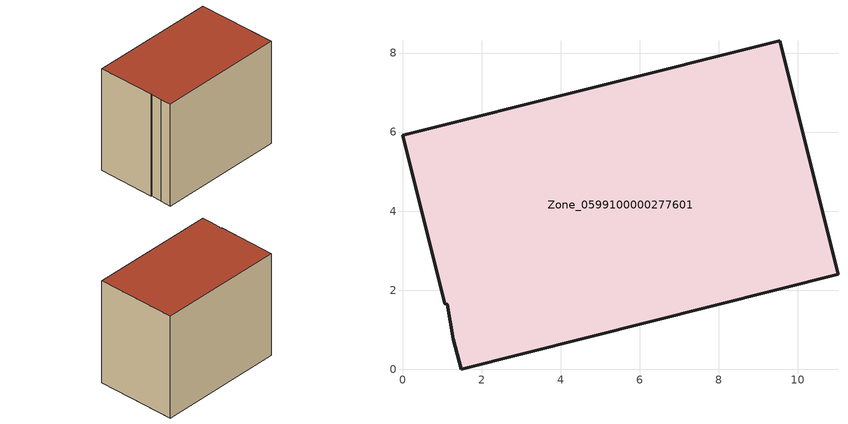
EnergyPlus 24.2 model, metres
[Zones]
Zone_0599100000277601
 floor ground (C_G): 1.48,0 1.29,0.76 1.13,1.64 1.07,1.65 0,5.92 9.54,8.31 11.02,2.4 z0
 wall outside (C_F): 1.48,0 11.02,2.4 9.54,8.31 0,5.92 1.07,1.65 1.13,1.64 1.29,0.76 1.48,0 z0:8.1
 roof outside (C_R): 1.29,0.76 1.48,0 11.02,2.4 9.54,8.31 0,5.92 1.07,1.65 1.13,1.64 z8.1
[BUILDING]
Pand.0599100000277601: North Axis=0; Terrain=City; Loads Convergence Tolerance Value=0.04; Temperature Convergence Tolerance Value=0.4; Solar Distribution=FullExterior; Maximum Number of Warmup Days=25; Minimum Number of Warmup Days=1
[Site:Location]
Rotterdam.The.Hague.AP_ZH_NLD Design_Conditions: Latitude=51.96; Longitude=4.45; Time Zone=1; Elevation=-4.5
[SITE:GROUNDTEMPERATURE:BUILDINGSURFACE]
18, 18, 18, 18, 18, 18, 18, 18, 18, 18, 18, 18
[MATERIAL] Thermal Absorptance=0.9; Solar Absorptance=0.7; Visible Absorptance=0.7
Name | Roughness | Thickness | Conductivity | Density | Specific Heat
G.TI.1965-1974 | MediumSmooth | 0.15 | 0.882353 | 540 | 1210
F.TI.1965-1974 | Rough | 0.3 | 0.697674 | 1920 | 840
R.TI.1965-1974 | MediumRough | 0.2 | 0.232558 | 1500 | 1000
[CONSTRUCTION]
C_G: G.TI.1965-1974
C_F: F.TI.1965-1974
C_R: R.TI.1965-1974
[ZONE]
Zone_0599100000277601: Type=1; Multiplier=1; Ceiling Height=Autocalculate; Volume=Autocalculate; Floor Area=autocalculate; Part of Total Floor Area=Yes
[ZONEINFILTRATION:DESIGNFLOWRATE]
Infil_Zone_0599100000277601: Zone or ZoneList or Space or SpaceList=Zone_0599100000277601; Schedule=AlwaysOn; Design Flow Rate Calculation Method=Flow/Area; Flow Rate per Floor Area=0.003; Constant Term Coefficient=1; Temperature Term Coefficient=0; Velocity Term Coefficient=0; Velocity Squared Term Coefficient=0
[HVACTEMPLATE:ZONE:IDEALLOADSAIRSYSTEM]
Zone_0599100000277601: Maximum Heating Supply Air Temperature=50; Minimum Cooling Supply Air Temperature=13; Maximum Heating Supply Air Humidity Ratio=0.0156; Minimum Cooling Supply Air Humidity Ratio=0.0077; Heating Limit=NoLimit; Cooling Limit=NoLimit; Dehumidification Control Type=ConstantSensibleHeatRatio; Cooling Sensible Heat Ratio=0.7; Dehumidification Setpoint=60; Humidification Control Type=None; Humidification Setpoint=30; Outdoor Air Method=None; Outdoor Air Flow Rate per Person=0.00944; Outdoor Air Flow Rate per Zone Floor Area=0; Outdoor Air Flow Rate per Zone=0; Demand Controlled Ventilation Type=None; Outdoor Air Economizer Type=NoEconomizer; Heat Recovery Type=None; Sensible Heat Recovery Effectiveness=0.7; Latent Heat Recovery Effectiveness=0.65
[ZONECONTROL:THERMOSTAT]
ThermostatControl_Zone_0599100000277601: Zone or ZoneList=Zone_0599100000277601; Control Type Schedule=DualSetpointControlType; Control 1=Thermostat_Zone_0599100000277601; Temperature Difference Between Cutout And Setpoint=0
[THERMOSTATSETPOINT:DUALSETPOINT]
Thermostat_Zone_0599100000277601: Heating Setpoint Temperature Schedule=HeatingSetpoint_Zone_0599100000277601; Cooling Setpoint Temperature Schedule=CoolingSetpoint_Zone_0599100000277601
[SCHEDULE:COMPACT]
HeatingSetpoint_Zone_0599100000277601: Through: 12/31, For: AllDays, Until: 24:00, 21
CoolingSetpoint_Zone_0599100000277601: Through: 12/31, For: AllDays, Until: 24:00, 24
DualSetpointControlType: Through: 12/31, For: AllDays, Until: 24:00, 4
AlwaysOn: Through: 12/31, For: AllDays, Until: 24:00, 1
